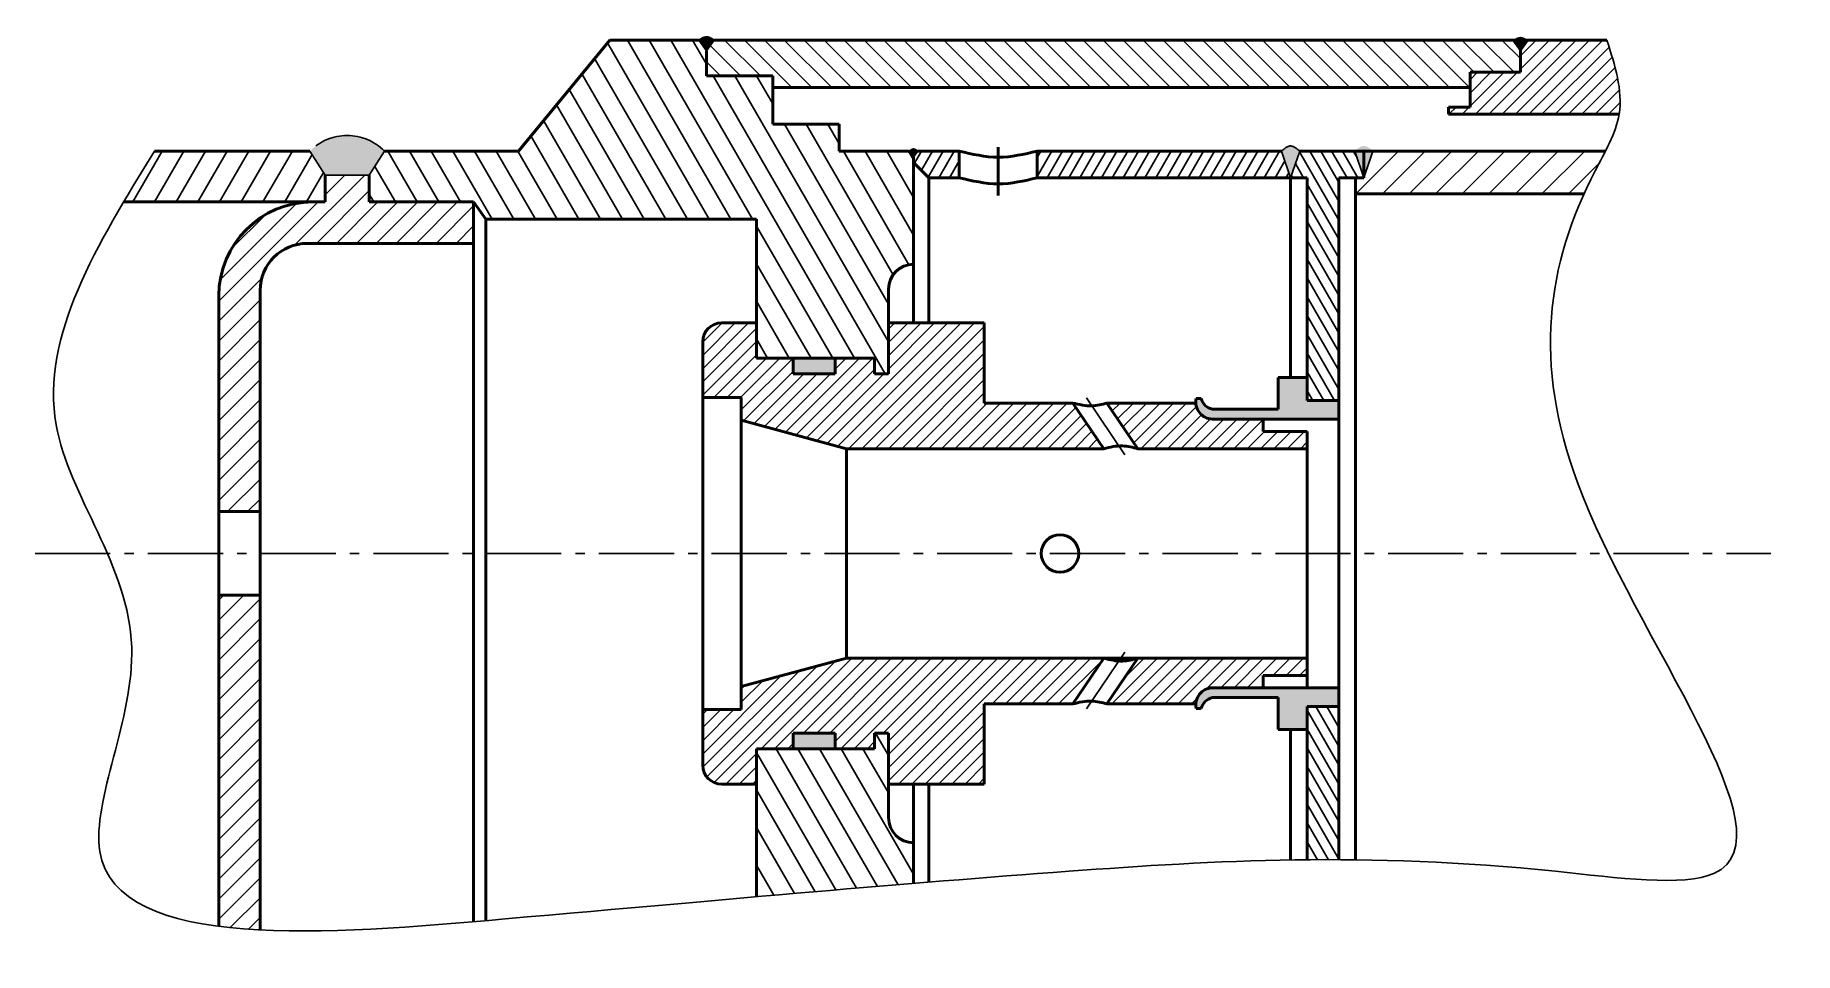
# Model space of a CAD drawing. Header units: inches. Extents: x 95 to 283, y 88 to 186.
import ezdxf

# ---------------------------------------------------------------- set-up
doc = ezdxf.new("R2010")
doc.units = ezdxf.units.IN
doc.linetypes.add('GOST2.303 6', pattern=[12, 8, -1.5, 1, -1.5])
for name, color, linetype, lineweight in [('Тексты', 3, 'Continuous', 25), ('Тонкие', 7, 'Continuous', 50), ('Центр', 5, 'GOST2.303 6', 25)]:
    doc.layers.add(name, color=color, linetype=linetype, lineweight=lineweight)
pattern_1 = [(45, (14.6195, -29.4478), (-0.7071068, 0.7071068), [])]

msp = doc.modelspace()

# ---------------------------------------------------------------- hatches: boundary and pattern name
at = {"layer": 'Тексты'}
h = msp.add_hatch(dxfattribs=at)
h.set_pattern_fill('_USER', color=256, scale=2, angle=120, style=0, pattern_type=0)
h.set_pattern_definition([(120, (14.6195, -29.4478), (-1.732051, -1), [])])
h.paths.add_polyline_path([(172.11, 166.51), (172.11, 151.73), (184.68, 151.73), (184.68, 150.06), (186.15, 150.06), (186.15, 159.05, -0.414214), (188.83, 161.72), (188.83, 173.12), (188.37, 173.76), (180.9, 173.76), (180.9, 176.62), (173.84, 176.62), (173.84, 181.76), (166.78, 181.76), (166.78, 184.43), (165.96, 185.58), (156.48, 185.58), (146.76, 173.76), (132.51, 173.76), (130.89, 171.2), (130.89, 168.35), (141.99, 168.35), (143.31, 166.51)])
edge = h.paths.add_edge_path()
edge.add_line((186.15, 111.82), (184.68, 111.82))
edge.add_line((184.68, 111.82), (184.68, 110.15))
edge.add_line((184.68, 110.15), (172.11, 110.15))
edge.add_line((172.11, 110.15), (172.11, 94.4))
edge.add_spline(control_points=[(172.11, 94.4), (178.01, 94.92), (183.5, 95.39), (188.83, 95.82)], knot_values=[145.574293, 145.574293, 145.574293, 145.574293, 163.280893, 163.280893, 163.280893, 163.280893], degree=3, periodic=0)
edge.add_line((188.83, 95.82), (188.83, 100.15))
edge.add_arc((188.83, 102.83), 2.67, 180, 270, ccw=False)
edge.add_line((186.15, 102.83), (186.15, 111.82))
h = msp.add_hatch(dxfattribs=at)
h.set_pattern_fill('_USER', color=256, scale=1.5, angle=135, style=0, pattern_type=0)
h.set_pattern_definition([(135, (14.6195, -29.4478), (-1.06066, -1.06066), [])])
h.paths.add_polyline_path([(167.61, 185.58), (166.78, 184.43), (166.78, 181.76), (173.84, 181.76), (173.84, 180.54), (248.05, 180.54), (248.05, 182.16), (253.41, 182.16), (253.41, 184.43), (252.59, 185.58)])
h = msp.add_hatch(dxfattribs=at)
h.set_pattern_fill('_USER', color=256, angle=45, style=0, pattern_type=0)
h.set_pattern_definition(pattern_1)
edge = h.paths.add_edge_path()
edge.add_spline(control_points=[(263.92, 177.7), (264.32, 180.23), (263.47, 182.9), (262.61, 185.58)], knot_values=[334.43687, 334.43687, 334.43687, 334.43687, 342.416115, 342.416115, 342.416115, 342.416115], degree=3, periodic=0)
edge.add_line((262.61, 185.58), (254.24, 185.58))
edge.add_line((254.24, 185.58), (253.41, 184.43))
edge.add_line((253.41, 184.43), (253.41, 182.16))
edge.add_line((253.41, 182.16), (248.05, 182.16))
edge.add_line((248.05, 182.16), (248.05, 178.45))
edge.add_line((248.05, 178.45), (245.77, 178.45))
edge.add_line((245.77, 178.45), (245.77, 177.7))
edge.add_line((245.77, 177.7), (263.92, 177.7))
h = msp.add_hatch(dxfattribs=at)
h.set_pattern_fill('_USER', color=256, scale=2, angle=60, style=0, pattern_type=0)
h.set_pattern_definition([(60, (14.6195, -29.4478), (-1.73205, 1), [])])
edge = h.paths.add_edge_path()
edge.add_line((126.19, 168.35), (126.19, 171.2))
edge.add_line((126.19, 171.2), (124.58, 173.76))
edge.add_line((124.58, 173.76), (108.04, 173.76))
edge.add_spline(control_points=[(108.04, 173.76), (106.93, 171.95), (105.81, 170.15), (104.75, 168.35)], knot_values=[0, 0, 0, 0, 5.678175, 5.678175, 5.678175, 5.678175], degree=3, periodic=0)
edge.add_line((104.75, 168.35), (126.19, 168.35))
h = msp.add_hatch(dxfattribs=at)
h.set_pattern_fill('_USER', color=256, angle=60, style=0, pattern_type=0)
h.set_pattern_definition([(60, (14.6195, -29.4478), (-0.8660254, 0.5), [])])
h.paths.add_polyline_path([(193.69, 173.76), (189.28, 173.76), (188.83, 173.12), (188.83, 172.56), (190.44, 170.92), (193.69, 170.92)])
h.paths.add_polyline_path([(228.95, 170.92), (227.99, 173.76), (201.98, 173.76), (201.98, 170.92)])
h = msp.add_hatch(dxfattribs=at)
h.set_pattern_fill('_USER', color=256, angle=120, style=0, pattern_type=0)
h.set_pattern_definition([(120, (14.6195, -29.4478), (-0.8660254, -0.5), [])])
h.paths.add_polyline_path([(230.72, 147.22), (234.1, 147.22), (234.1, 156.15), (234.1, 170.92), (236.76, 170.92), (235.79, 173.76), (229.92, 173.76), (228.95, 170.92), (230.72, 170.92)])
edge = h.paths.add_edge_path()
edge.add_line((234.1, 114.66), (230.72, 114.66))
edge.add_line((230.72, 114.66), (230.72, 98.34))
edge.add_spline(control_points=[(230.72, 98.34), (231.83, 98.35), (232.96, 98.36), (234.1, 98.35)], knot_values=[209.074024, 209.074024, 209.074024, 209.074024, 212.451266, 212.451266, 212.451266, 212.451266], degree=3, periodic=0)
edge.add_line((234.1, 98.35), (234.1, 114.66))
h = msp.add_hatch(dxfattribs=at)
h.set_pattern_fill('_USER', color=256, scale=2, angle=45, style=0, pattern_type=0)
h.set_pattern_definition([(45, (14.6195, -29.4478), (-1.414214, 1.414214), [])])
edge = h.paths.add_edge_path()
edge.add_line((237.72, 173.76), (236.76, 170.92))
edge.add_line((236.76, 170.92), (235.86, 170.92))
edge.add_line((235.86, 170.92), (235.86, 169.21))
edge.add_line((235.86, 169.21), (260.18, 169.21))
edge.add_spline(control_points=[(260.18, 169.21), (260.56, 170.03), (261.29, 171.55), (262.12, 173.06), (262.47, 173.76)], knot_values=[325.190072, 325.190072, 325.190072, 325.190072, 327.894321, 330.185182, 330.185182, 330.185182, 330.185182], degree=3, periodic=0)
edge.add_line((262.47, 173.76), (237.72, 173.76))
h = msp.add_hatch(dxfattribs=at)
h.set_pattern_fill('_USER', color=256, scale=1.5, angle=45, style=0, pattern_type=0)
h.set_pattern_definition([(45, (14.6195, -29.4478), (-1.06066, 1.06066), [])])
h.paths.add_polyline_path([(124.28, 163.94), (141.99, 163.94), (141.99, 168.35), (130.89, 168.35), (130.89, 171.2), (126.19, 171.2), (126.19, 168.35), (124.88, 168.35, 0.414214), (114.88, 158.35), (114.88, 135.39), (119.28, 135.39), (119.28, 158.94, -0.414214)])
edge = h.paths.add_edge_path()
edge.add_line((119.28, 126.49), (114.88, 126.49))
edge.add_line((114.88, 126.49), (114.88, 91.26))
edge.add_spline(control_points=[(114.88, 91.26), (116.27, 91.08), (117.75, 90.95), (119.28, 90.87)], knot_values=[97.388714, 97.388714, 97.388714, 97.388714, 101.318456, 101.318456, 101.318456, 101.318456], degree=3, periodic=0)
edge.add_line((119.28, 90.87), (119.28, 126.49))
h = msp.add_hatch(dxfattribs=at)
h.set_pattern_fill('_USER', color=256, angle=45, style=0, pattern_type=0)
h.set_pattern_definition(pattern_1)
h.paths.add_polyline_path([(166.39, 147.55), (170.48, 147.55), (170.48, 145.11), (181.69, 142.09), (209.06, 142.09), (205.78, 146.95), (196.34, 146.95), (196.34, 155.48), (186.15, 155.48), (186.15, 150.06), (184.68, 150.06), (184.68, 151.73), (180.47, 151.73), (180.47, 150.06), (176, 150.06), (176, 151.73), (172.11, 151.73), (172.11, 155.48), (168.39, 155.48, 0.414214), (166.39, 153.48)])
h.paths.add_polyline_path([(218.87, 146.95), (209.4, 146.95), (212.68, 142.09), (230.72, 142.09), (230.72, 143.93), (226.03, 143.93), (226.03, 145.24), (220.69, 145.24, -0.406729)])
h.paths.add_polyline_path([(212.68, 119.79), (209.4, 114.93), (218.87, 114.93, -0.396215), (220.63, 116.64), (226.03, 116.64), (226.03, 117.95), (230.72, 117.95), (230.72, 119.79)])
h.paths.add_polyline_path([(181.69, 119.79), (170.48, 116.77), (170.48, 114.33), (166.39, 114.33), (166.39, 108.4, 0.414214), (168.39, 106.4), (172.11, 106.4), (172.11, 110.15), (176, 110.15), (176, 111.82), (180.47, 111.82), (180.47, 110.15), (184.68, 110.15), (184.68, 111.82), (186.15, 111.82), (186.15, 106.4), (196.34, 106.4), (196.34, 114.93), (205.78, 114.93), (209.06, 119.79)])
at = {"layer": 'Центр'}
h = msp.add_hatch(color=256, dxfattribs=at)
edge = h.paths.add_edge_path()
edge.add_spline(control_points=[(167.61, 185.58), (167.33, 185.75), (166.78, 186.1), (166.23, 185.75), (165.96, 185.58)], knot_values=[0, 0, 0, 0, 0.893773, 1.787546, 1.787546, 1.787546, 1.787546], degree=3, periodic=0)
edge.add_line((165.96, 185.58), (166.78, 184.43))
edge.add_line((166.78, 184.43), (167.61, 185.58))
h = msp.add_hatch(color=256, dxfattribs=at)
edge = h.paths.add_edge_path()
edge.add_spline(control_points=[(254.24, 185.58), (253.96, 185.75), (253.41, 186.1), (252.86, 185.75), (252.59, 185.58)], knot_values=[0, 0, 0, 0, 0.893773, 1.787546, 1.787546, 1.787546, 1.787546], degree=3, periodic=0)
edge.add_line((252.59, 185.58), (253.41, 184.43))
edge.add_line((253.41, 184.43), (254.24, 185.58))
msp.add_hatch(color=256, dxfattribs=at).paths.add_polyline_path([(124.58, 173.76), (126.19, 171.2), (130.89, 171.2), (132.51, 173.76, 0.421672)])
h = msp.add_hatch(color=256, dxfattribs=at)
edge = h.paths.add_edge_path()
edge.add_line((228.95, 170.92), (229.92, 173.76))
edge.add_spline(control_points=[(229.92, 173.76), (229.58, 174.04), (228.93, 174.59), (228.3, 174.03), (227.99, 173.76)], knot_values=[0, 0, 0, 0, 1.141932, 2.220701, 2.220701, 2.220701, 2.220701], degree=3, periodic=0)
edge.add_line((227.99, 173.76), (228.95, 170.92))
h = msp.add_hatch(color=256, dxfattribs=at)
edge = h.paths.add_edge_path()
edge.add_spline(control_points=[(237.72, 173.76), (237.39, 174.04), (236.73, 174.59), (236.1, 174.03), (235.79, 173.76)], knot_values=[0, 0, 0, 0, 1.141932, 2.220701, 2.220701, 2.220701, 2.220701], degree=3, periodic=0)
edge.add_line((235.79, 173.76), (236.76, 170.92))
edge.add_line((236.76, 170.92), (237.72, 173.76))
h = msp.add_hatch(color=256, dxfattribs=at)
edge = h.paths.add_edge_path()
edge.add_spline(control_points=[(189.28, 173.76), (189.12, 173.88), (188.81, 174.1), (188.51, 173.87), (188.37, 173.76)], knot_values=[0, 0, 0, 0, 0.53163, 1.022529, 1.022529, 1.022529, 1.022529], degree=3, periodic=0)
edge.add_line((188.37, 173.76), (188.83, 173.12))
edge.add_line((188.83, 173.12), (189.28, 173.76))
h = msp.add_hatch(color=256, dxfattribs=at)
h.paths.add_polyline_path([(176, 111.82), (176, 110.15), (180.47, 110.15), (180.47, 111.82)])
h.paths.add_polyline_path([(176, 151.73), (176, 150.06), (180.47, 150.06), (180.47, 151.73)])
h = msp.add_hatch(color=256, dxfattribs=at)
h.paths.add_polyline_path([(230.72, 114.66), (234.1, 114.66), (234.1, 116.64), (220.63, 116.64, 0.476969), (218.91, 114.45), (219.42, 114.45, -0.262302), (220.63, 115.6), (227.62, 115.6), (227.62, 112.21), (230.72, 112.21)])
h.paths.add_polyline_path([(227.62, 146.28), (220.63, 146.28, -0.262302), (219.42, 147.43), (218.91, 147.43, 0.488132), (220.69, 145.24), (234.1, 145.24), (234.1, 147.22), (230.72, 147.22), (230.72, 149.67), (227.62, 149.67)])

# ---------------------------------------------------------------- linework, layer by layer
at = {"layer": 'Тонкие'}
for p, q in [((146.76, 173.76), (156.48, 185.58)), ((156.48, 185.58), (165.96, 185.58)), ((167.61, 185.58), (262.61, 185.58)), ((253.41, 182.16), (253.41, 185.58)), ((166.78, 184.43), (166.78, 181.76)), ((166.78, 181.76), (173.84, 181.76)), ((173.84, 181.76), (173.84, 176.62)), ((248.05, 178.45), (248.05, 182.16)), ((248.05, 182.16), (253.41, 182.16)), ((173.84, 180.54), (248.05, 180.54)), ((248.05, 178.45), (245.77, 178.45)), ((245.77, 178.45), (245.77, 177.7)), ((173.84, 176.62), (180.9, 176.62)), ((180.9, 176.62), (180.9, 173.76)), ((245.77, 177.7), (263.92, 177.7)), ((197.84, 174.18), (197.84, 169.02)), ((108.04, 173.76), (124.58, 173.76)), ((132.51, 173.76), (146.76, 173.76)), ((180.9, 173.76), (188.37, 173.76)), ((188.83, 155.48), (188.83, 173.12)), ((188.83, 172.56), (190.44, 170.92)), ((189.28, 173.76), (193.69, 173.76)), ((193.69, 173.76), (193.69, 170.92)), ((201.98, 170.92), (201.98, 173.76)), ((227.99, 173.76), (201.98, 173.76)), ((262.47, 173.76), (229.92, 173.76)), ((236.76, 173.76), (236.76, 170.92)), ((126.19, 171.2), (126.19, 168.35)), ((130.89, 171.2), (130.89, 168.35)), ((190.44, 155.48), (190.44, 170.92)), ((190.44, 170.92), (193.69, 170.92)), ((230.72, 170.92), (201.98, 170.92)), ((228.95, 170.92), (228.95, 149.67)), ((230.72, 170.92), (230.72, 147.22)), ((236.76, 170.92), (234.1, 170.92)), ((234.1, 105.73), (234.1, 170.92)), ((235.86, 170.92), (235.86, 98.34)), ((235.86, 169.21), (260.18, 169.21)), ((126.19, 168.35), (104.75, 168.35)), ((141.99, 168.35), (130.89, 168.35)), ((143.31, 166.51), (141.99, 168.35)), ((141.99, 168.35), (141.99, 91.76)), ((172.11, 166.51), (143.31, 166.51)), ((143.31, 166.51), (143.31, 91.87)), ((172.11, 166.51), (172.11, 151.73)), ((141.99, 163.94), (124.28, 163.94)), ((114.88, 158.35), (114.88, 91.26)), ((119.28, 158.94), (119.28, 90.87)), ((186.15, 150.06), (186.15, 159.05)), ((168.39, 155.48), (172.11, 155.48)), ((186.15, 155.48), (196.34, 155.48)), ((196.34, 155.48), (196.34, 146.95)), ((234.1, 156.15), (234.1, 98.35)), ((166.39, 147.55), (166.39, 153.48)), ((172.11, 151.73), (184.68, 151.73)), ((176, 151.73), (176, 150.06)), ((180.47, 150.06), (180.47, 151.73)), ((184.68, 150.06), (184.68, 151.73)), ((176, 150.06), (180.47, 150.06)), ((184.68, 150.06), (186.15, 150.06)), ((230.72, 149.67), (227.62, 149.67)), ((227.62, 149.67), (227.62, 146.28)), ((166.39, 147.55), (170.48, 147.55)), ((166.39, 147.55), (166.39, 114.33)), ((170.48, 147.55), (170.48, 145.11)), ((196.34, 146.95), (205.78, 146.95)), ((205.78, 146.95), (209.06, 142.09)), ((209.4, 146.95), (212.68, 142.09)), ((209.4, 146.95), (218.87, 146.95)), ((218.91, 147.43), (219.42, 147.43)), ((220.63, 146.28), (227.62, 146.28)), ((230.72, 147.22), (234.1, 147.22)), ((170.48, 145.11), (181.69, 142.09)), ((170.48, 145.11), (170.48, 116.77)), ((220.63, 145.24), (234.1, 145.24)), ((226.03, 145.24), (226.03, 143.93)), ((226.03, 143.93), (230.72, 143.93)), ((230.72, 143.93), (230.72, 116.64)), ((181.69, 142.09), (209.06, 142.09)), ((181.69, 142.09), (181.69, 119.79)), ((212.68, 142.09), (230.72, 142.09)), ((119.28, 135.39), (114.88, 135.39)), ((119.28, 126.49), (114.88, 126.49)), ((170.48, 116.77), (181.69, 119.79)), ((170.48, 116.77), (181.69, 119.79)), ((181.69, 119.79), (230.72, 119.79)), ((181.69, 119.79), (209.06, 119.79)), ((205.78, 114.93), (209.06, 119.79)), ((209.4, 114.93), (212.68, 119.79)), ((212.68, 119.79), (230.72, 119.79)), ((170.48, 114.33), (170.48, 116.77)), ((170.48, 114.33), (170.48, 116.77)), ((220.63, 116.64), (234.1, 116.64)), ((226.03, 116.64), (226.03, 117.95)), ((226.03, 117.95), (230.72, 117.95)), ((166.39, 114.33), (170.48, 114.33)), ((166.39, 114.33), (170.48, 114.33)), ((166.39, 114.33), (166.39, 108.4)), ((196.34, 106.4), (196.34, 114.93)), ((196.34, 114.93), (205.78, 114.93)), ((209.4, 114.93), (218.87, 114.93)), ((218.91, 114.45), (219.42, 114.45)), ((220.63, 115.6), (227.62, 115.6)), ((227.62, 112.21), (227.62, 115.6)), ((230.72, 98.34), (230.72, 114.66)), ((230.72, 114.66), (234.1, 114.66)), ((230.72, 114.66), (230.72, 113.77)), ((176, 110.15), (176, 111.82)), ((176, 111.82), (180.47, 111.82)), ((180.47, 111.82), (180.47, 110.15)), ((184.68, 111.82), (184.68, 110.15)), ((184.68, 111.82), (186.15, 111.82)), ((186.15, 111.82), (186.15, 102.83)), ((230.72, 112.21), (227.62, 112.21)), ((228.95, 98.32), (228.95, 112.21)), ((172.11, 110.15), (184.68, 110.15)), ((172.11, 110.15), (172.11, 94.4)), ((168.39, 106.4), (172.11, 106.4)), ((186.15, 106.4), (196.34, 106.4)), ((188.83, 106.4), (188.83, 95.82)), ((190.44, 106.4), (190.44, 95.96))]:
    msp.add_line(p, q, dxfattribs=at)
msp.add_circle((204.41, 130.94), 2, dxfattribs=at)
for centre, radius, start, end in [((124.88, 158.35), 10, 90, 180), ((124.28, 158.94), 5, 90, 180), ((188.83, 159.05), 2.67, 90, 180), ((168.39, 153.48), 2, 90, 180), ((220.66, 147.03), 1.79, 166.9637, 268.9624), ((221.05, 147.93), 1.7, 196.8997, 255.6904), ((220.66, 114.85), 1.79, 91.0376, 193.0363), ((221.05, 113.95), 1.7, 104.3096, 163.1003), ((168.39, 108.4), 2, 180, 270), ((188.83, 102.83), 2.67, 180, 270)]:
    msp.add_arc(centre, radius, start, end, dxfattribs=at)
for points in [[(193.69, 173.76), (197.84, 173.11), (201.98, 173.76)], [(193.69, 170.92), (197.84, 170.27), (201.98, 170.92)], [(205.78, 146.95), (207.79, 146.65), (209.4, 146.95)], [(209.06, 142.09), (211.07, 142.39), (212.68, 142.09)], [(209.06, 119.79), (211.07, 119.49), (212.68, 119.79)], [(205.78, 114.93), (207.79, 115.23), (209.4, 114.93)]]:
    msp.add_spline(points, degree=3, dxfattribs=at)
at = {"layer": 'Центр'}
for p, q in [((166.78, 184.43), (165.96, 185.58)), ((166.78, 184.43), (167.61, 185.58)), ((253.41, 184.43), (252.59, 185.58)), ((253.41, 184.43), (254.24, 185.58)), ((124.58, 173.76), (126.19, 171.2)), ((132.51, 173.76), (130.89, 171.2)), ((188.83, 173.12), (188.37, 173.76)), ((188.83, 173.12), (189.28, 173.76)), ((228.95, 170.92), (227.99, 173.76)), ((228.95, 170.92), (229.92, 173.76)), ((236.76, 170.92), (235.79, 173.76)), ((236.76, 170.92), (237.72, 173.76)), ((126.19, 171.2), (130.89, 171.2)), ((207.22, 147.49), (211.32, 141.42)), ((95.33, 130.94), (280.05, 130.94)), ((207.22, 114.39), (211.32, 120.45))]:
    msp.add_line(p, q, dxfattribs=at)
msp.add_arc((128.54, 169.89), 5.54, 44.2724, 135.7276, dxfattribs=at)
at = {"layer": 'Центр', "linetype": 'ByBlock'}
msp.add_spline([(108.04, 173.76), (97.57, 144.64), (105.61, 120.98), (102.22, 99.23), (145.34, 92.05), (205.37, 97.12), (257.15, 97.12), (274.06, 96.91), (259.48, 138.51), (261.38, 171.67), (263.92, 177.7), (262.61, 185.58)], degree=3, dxfattribs=at)
at = {"layer": 'Центр'}
for points in [[(165.96, 185.58), (166.78, 185.92), (167.61, 185.58)], [(227.99, 173.76), (228.92, 174.31), (229.92, 173.76)], [(188.37, 173.76), (188.8, 173.99), (189.28, 173.76)]]:
    msp.add_spline(points, degree=3, dxfattribs=at)

doc.saveas('drawing.dxf')
